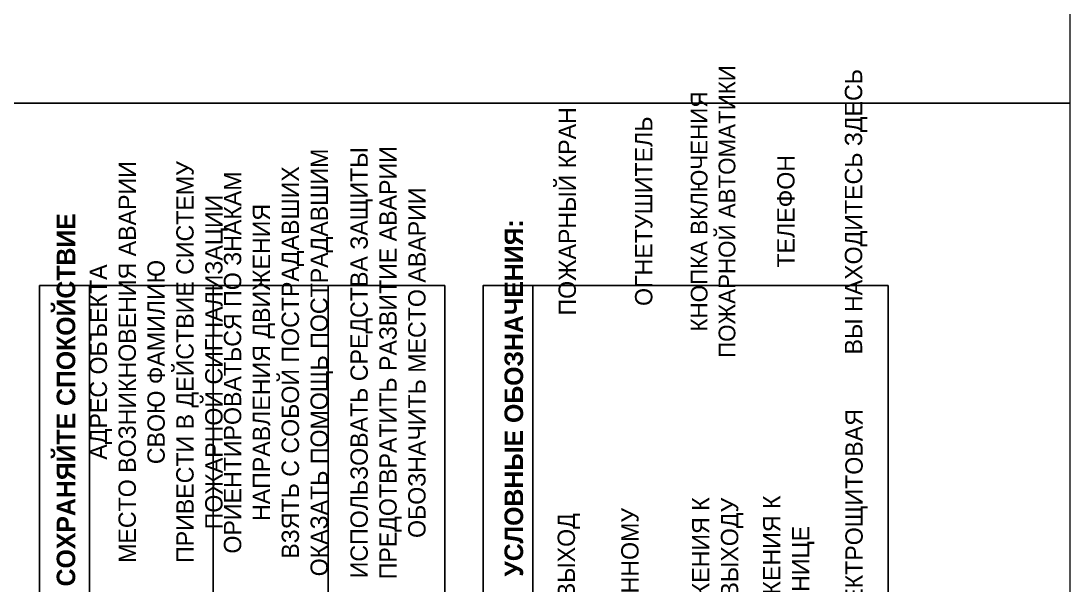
# Model space of a CAD drawing. Header units: millimetres. Extents: x 13114 to 67229, y 22859 to 38520.
# Drawn here: x 20777.2 to 20946.7, y 35870.3 to 35961.5 of the extents above; entities that cross this region are included whole.
import ezdxf

# ---------------------------------------------------------------- set-up
doc = ezdxf.new("R2010")
doc.units = ezdxf.units.MM
doc.styles.add('обычный', font='arial.ttf')

msp = doc.modelspace()

# ---------------------------------------------------------------- linework, layer by layer
at = {"color": 5, "lineweight": 0}
for points in [[(20346.69, 35948.23), (20946.69, 35948.23), (20946.69, 36343.23), (20346.69, 36343.23)], [(20346.69, 35553.23), (20946.69, 35553.23), (20946.69, 35948.23), (20346.69, 35948.23)]]:
    msp.add_lwpolyline(points, close=True, dxfattribs=at)
for points in [[(20788.24, 35775), (20788.24, 35918.76), (20780.19, 35918.76), (20780.19, 35775)], [(20788.24, 35775), (20788.24, 35918.76), (20845.64, 35918.76), (20845.64, 35775)], [(20859.89, 35775), (20859.89, 35918.76), (20851.84, 35918.76), (20851.84, 35775)], [(20859.89, 35775), (20859.89, 35918.76), (20917.29, 35918.76), (20917.29, 35775)]]:
    msp.add_lwpolyline(points, close=True)
for points in [[(20808.24, 35833.41), (20808.24, 35775), (20808.24, 35918.76)], [(20826.81, 35833.41), (20826.81, 35775), (20826.81, 35918.76)]]:
    msp.add_lwpolyline(points)

# ---------------------------------------------------------------- texts
at = {"lineweight": 0, "attachment_point": 5, "rotation": 90, "style": 'обычный'}
for s, insert, char_height, width in [('\\pi-8.1,l8.1,t8.1;{\\fProxima Nova Rg|b0|i0|c204|p2;КНОПКА ВКЛЮЧЕНИЯ\\PПОЖАРНОЙ АВТОМАТИКИ}', (20889.03, 35930.72), 2.7, 126.6484), ('\\pi-8.4,l8.4,t8.4;{\\fProxima Nova Rg|b0|i0|c204|p2;ВЫ НАХОДИТЕСЬ ЗДЕСЬ\\H1.1997x; }', (20912.11, 35930.69), 2.8, 126.6484), ('\\pi-8.4,l8.4,t8.4;{\\fProxima Nova Rg|b0|i0|c204|p2;ПОЖАРНЫЙ КРАН\\H1.6404x; }', (20865.46, 35930.75), 2.8, 126.6484), ('\\pi-8.4,l8.4,t8.4;{\\fProxima Nova Rg|b0|i0|c204|p2;ОГНЕТУШИТЕЛЬ\\H1.1997x; }', (20877.82, 35930.77), 2.8, 126.6484), ('\\pi-8.4,l8.4,t8.4;{\\fProxima Nova Rg|b0|i0|c204|p2;ОРИЕНТИРОВАТЬСЯ ПО ЗНАКАМ \\PНАПРАВЛЕНИЯ ДВИЖЕНИЯ\\PВЗЯТЬ С СОБОЙ ПОСТРАДАВШИХ\\PОКАЗАТЬ ПОМОЩЬ ПОСТРАДАВШИМ}', (20818.77, 35906.32), 2.8, 126.6484), ('\\pi-8.4,l8.4,t8.4;{\\fProxima Nova Rg|b0|i0|c204|p2;ИСПОЛЬЗОВАТЬ СРЕДСТВА ЗАЩИТЫ \\PПРЕДОТВРАТИТЬ РАЗВИТИЕ АВАРИИ\\PОБОЗНАЧИТЬ МЕСТО АВАРИИ}', (20836.5, 35906.27), 2.8, 126.6484), ('\\pi-8.4,l8.4,t8.4;{\\fProxima Nova Rg|b0|i0|c204|p2;АДРЕС ОБЪЕКТА\\PМЕСТО ВОЗНИКНОВЕНИЯ АВАРИИ\\PСВОЮ ФАМИЛИЮ\\PПРИВЕСТИ В ДЕЙСТВИЕ СИСТЕМУ \\PПОЖАРНОЙ СИГНАЛИЗАЦИИ}', (20799.41, 35906.39), 2.8, 126.6484), ('\\pi-8.4,l8.4,t8.4;{\\fProxima Nova Rg|b0|i0|c204|p2;ТЕЛЕФОН\\H1.1997x; }', (20900.79, 35930.76), 2.8, 126.6484), ('{\\fProxima Nova Rg|b1|i0|c204|p2;ДЕЙСТВИЯ ПРИ АВАРИИ: СОХРАНЯЙТЕ СПОКОЙСТВИЕ\\H1.6644x; }', (20784.88, 35873.94), 3, 175.1736), ('{\\fProxima Nova Rg|b1|i0|c204|p2;УСЛОВНЫЕ ОБОЗНАЧЕНИЯ:\\H1.1997x; }', (20856.83, 35900.58), 3, 175.1736), ('\\pi-8.4,l8.4,t8.4;{\\fProxima Nova Rg|b0|i0|c204|p2;ЭЛЕКТРОЩИТОВАЯ\\H1.1997x; }', (20912.19, 35880.47), 2.8, 126.6484), ('\\pi-8.4,l8.4,t8.4;{\\fProxima Nova Rg|b0|i0|c204|p2;НАПРАВЛЕНИЕ ДВИЖЕНИЯ К \\PЭВАКУАЦИОННОМУ ВЫХОДУ}', (20889.75, 35857.39), 2.8, 126.6484), ('\\pi-8.4,l8.4,t8.4;{\\fProxima Nova Rg|b0|i0|c204|p2;НАПРАВЛЕНИЕ ДВИЖЕНИЯ К \\PВЫХОДУ ПО ЛЕСТНИЦЕ }', (20901.23, 35857.68), 2.8, 126.6484), ('\\pi-8.4,l8.4,t8.4;{\\fProxima Nova Rg|b0|i0|c204|p2;ПУТЬ К ЭВАКУАЦИОННОМУ \\PВЫХОДУ }', (20878.31, 35857.3), 2.8, 126.6484), ('\\pi-8.4,l8.4,t8.4;{\\fProxima Nova Rg|b0|i0|c204|p2;ЭВАКУАЦИОННЫЙ ВЫХОД\\H1.6404x; }', (20865.7, 35857.29), 2.8, 126.6484)]:
    msp.add_mtext(s, dxfattribs=dict(at, insert=insert, char_height=char_height, width=width))

doc.saveas('drawing.dxf')
